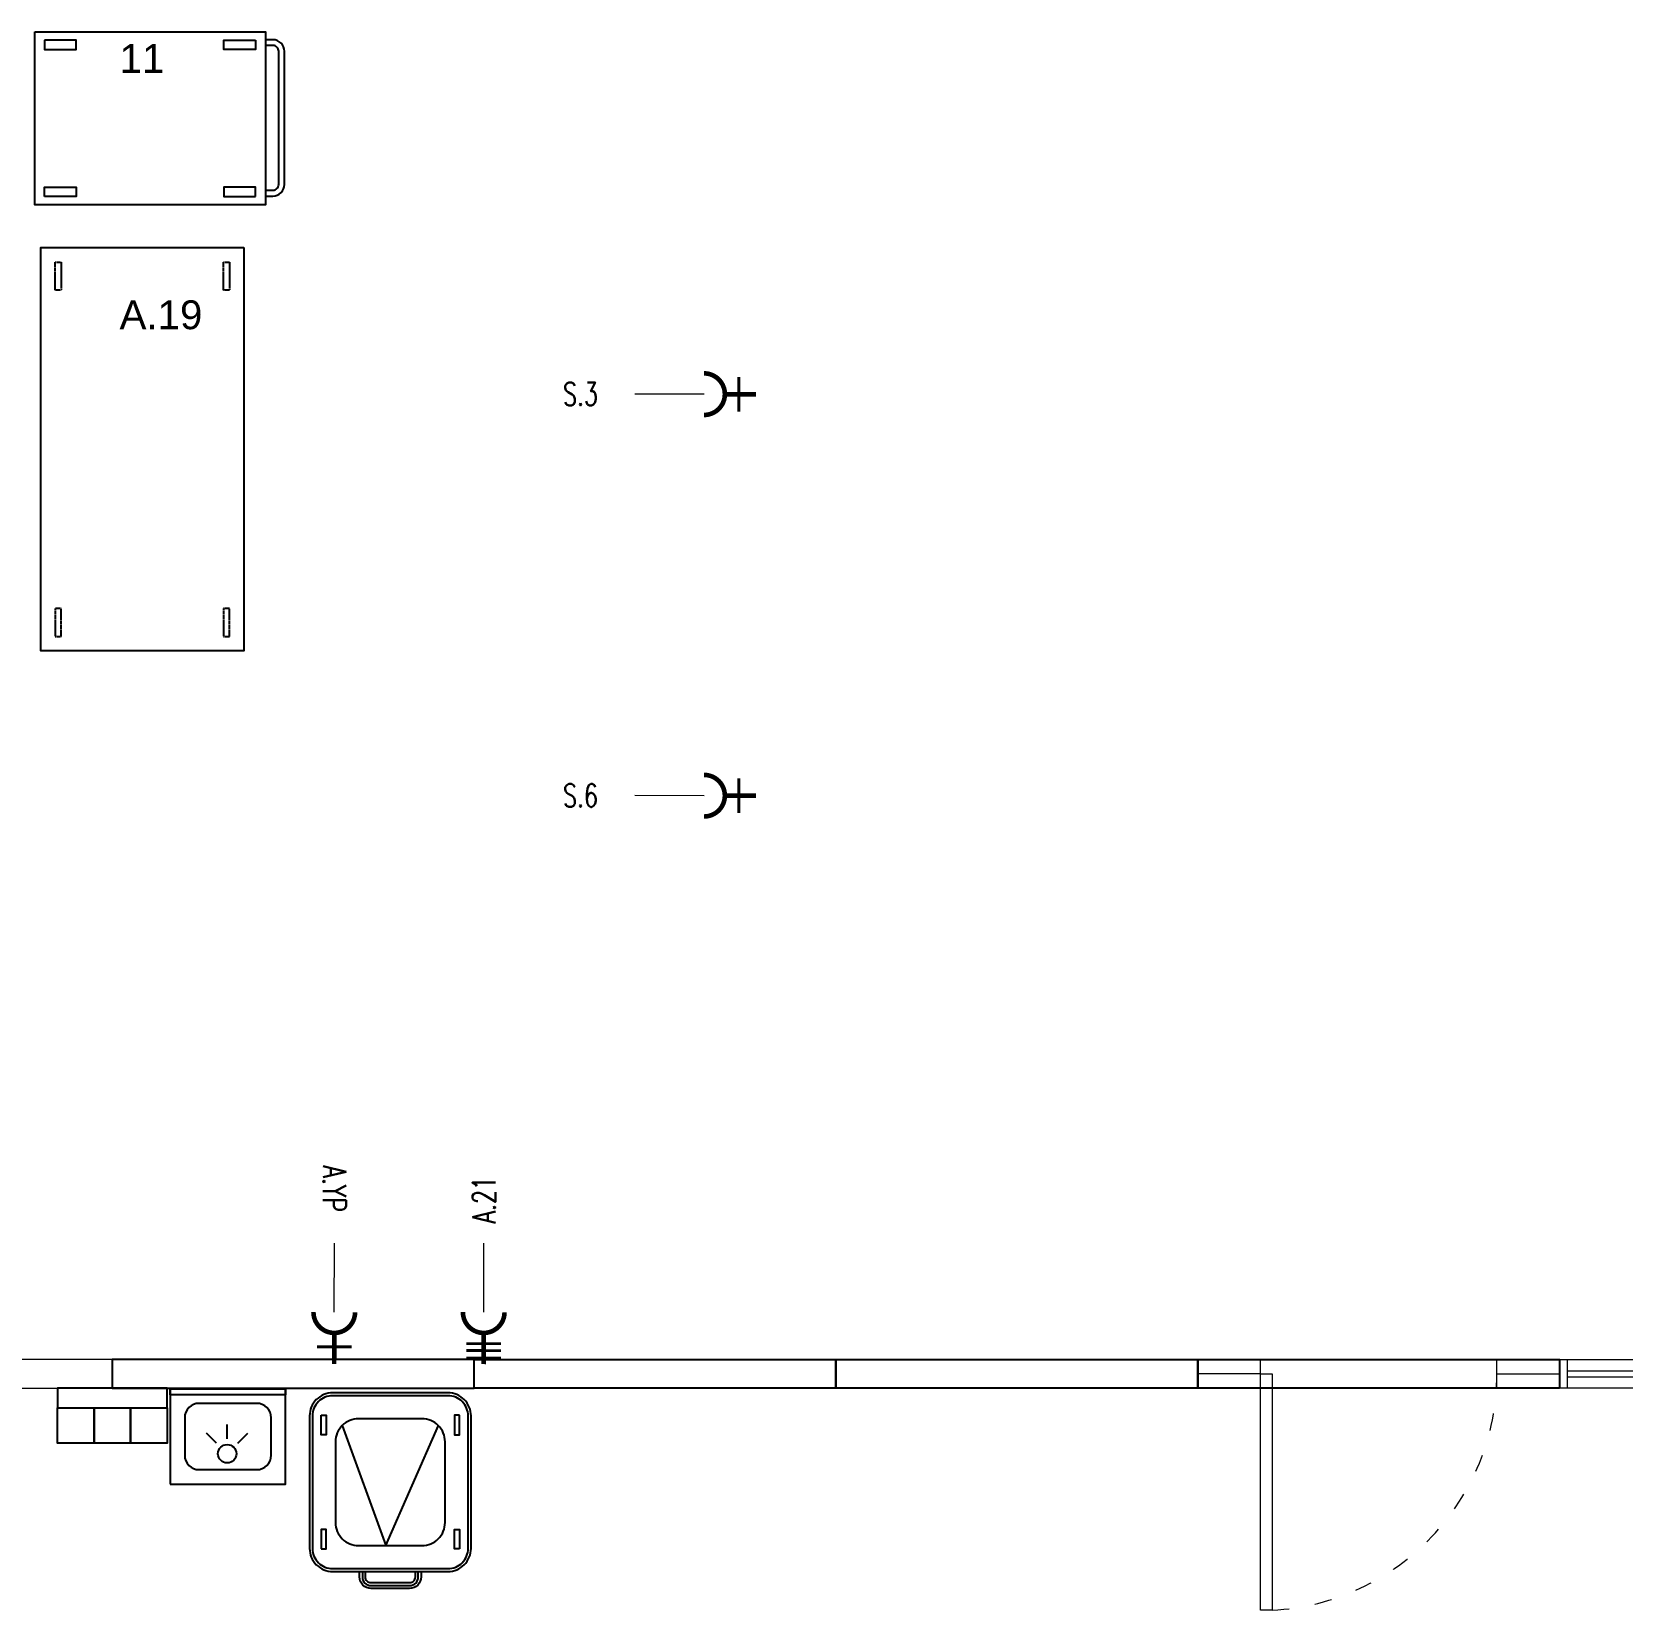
# Model space of a CAD drawing. Header units: millimetres. Extents: x -3516 to 33273, y -7531 to 724.
# Drawn here: x 12046 to 12598, y -2674 to -2126 of the extents above; entities that cross this region are included whole.
import ezdxf
from ezdxf.enums import TextEntityAlignment as Align

# ---------------------------------------------------------------- set-up
doc = ezdxf.new("R2010")
doc.units = ezdxf.units.MM
doc.linetypes.add('ACAD_ISO03W100', pattern=[30, 12, -18])
doc.linetypes.add('HIDDEN', pattern=[0.375, 0.25, -0.125])
for name, color, linetype, lineweight in [('100x120 PEN', 155, 'Continuous', 15), ('40x60 VAS', 155, 'Continuous', 15), ('DIS-100', 9, 'Continuous', 30), ('GRC- Yazı 1', 3, 'Continuous', 20), ('GRC-Ekipman', 4, 'Continuous', 25), ('KAPI', 37, 'Continuous', 15)]:
    doc.layers.add(name, color=color, linetype=linetype, lineweight=lineweight)
doc.layers.add('S2000-002 Çizgi', color=7, linetype='Continuous')
doc.layers.add('TES_ELK', color=230, linetype='Continuous')
doc.styles.add('ekp-yazı', font='arial.ttf', dxfattribs={"height": 10})
doc.styles.add('TESNO', font='romans.shx', dxfattribs={"width": 0.8})

# ---------------------------------------------------------------- blocks, each defined once
blk = doc.blocks.new('A$Ccb6340a7')
at = {"layer": 'DIS-100', "lineweight": -2}
blk.add_lwpolyline([(10, 125.5), (10, 0), (0, 0), (0, 125.5)], close=True, dxfattribs=at)
blk = doc.blocks.new('A$Cdef76808')
at = {"layer": '100x120 PEN', "linetype": 'Continuous'}
for p, q in [((62.75, 6), (62.75, 29.14)), ((2.75, 10), (2.75, 0)), ((122.75, 6), (2.75, 6)), ((122.75, 10), (122.75, 0)), ((122.75, 4), (2.75, 4))]:
    blk.add_line(p, q, dxfattribs=at)
blk.add_lwpolyline([(125.5, 0), (0, 0), (0, 10), (125.5, 10)], close=True, dxfattribs=at)
blk = doc.blocks.new('ASDQ1234142')
at = {"layer": 'KAPI'}
for p, q in [((177899.03, 120461.11), (177899.03, 120451.11)), ((177981.03, 120461.11), (177981.03, 120451.11)), ((177899.03, 120456.11), (177877.28, 120456.11)), ((177981.03, 120456.11), (178002.78, 120456.11))]:
    blk.add_line(p, q, dxfattribs=at)
at = {"layer": 'KAPI', "linetype": 'Continuous', "ltscale": 0.5}
blk.add_lwpolyline([(177981.03, 120456.11), (177977.03, 120456.11), (177977.03, 120538.11), (177981.03, 120538.11), (177981.03, 120456.11)], dxfattribs=at)
at = {"layer": 'KAPI'}
blk.add_lwpolyline([(177877.28, 120451.11), (178002.78, 120451.11), (178002.78, 120461.11), (177877.28, 120461.11)], close=True, dxfattribs=at)
at = {"layer": 'KAPI', "linetype": 'ACAD_ISO03W100', "ltscale": 0.5}
blk.add_arc((177981.22, 120456.03), 82.18, 92.9167, 179.9475, dxfattribs=at)
blk = doc.blocks.new('A$C3c9ccc98')
at = {"layer": '40x60 VAS', "linetype": 'Continuous'}
for p, q in [((42.75, 19.14), (42.75, 29.14)), ((82.75, 19.14), (82.75, 29.14)), ((82.75, 25.14), (42.75, 25.14)), ((82.75, 23.14), (42.75, 23.14)), ((62.75, 23.14), (62.75, 0))]:
    blk.add_line(p, q, dxfattribs=at)
blk.add_lwpolyline([(125.5, 29.14), (0, 29.14), (0, 19.14), (125.5, 19.14)], close=True, dxfattribs=at)
blk = doc.blocks.new('HarekeliT.140-70')
blk.add_lwpolyline([(-139.95, 0), (0, 0), (0, -70.39), (-139.95, -70.39)], close=True)
at = {"color": 253, "linetype": 'HIDDEN'}
for points in [[(-134.95, -5), (-125.23, -5), (-125.23, -7.01), (-134.95, -7.01)], [(-5, -5), (-14.72, -5), (-14.72, -7.01), (-5, -7.01)], [(-134.95, -63.38), (-125.23, -63.38), (-125.23, -65.39), (-134.95, -65.39)], [(-5, -63.38), (-14.72, -63.38), (-14.72, -65.39), (-5, -65.39)]]:
    blk.add_lwpolyline(points, close=True, dxfattribs=at)
blk = doc.blocks.new('ARB. Kazan Taşıma 80-60')
blk.add_lwpolyline([(0, 0), (0, -80), (60, -80), (60, 0)], close=True)
at = {"color": 251}
for points in [[(2.89, -3.38), (6.08, -3.38), (6.08, -14.4), (2.89, -14.4)], [(57.11, -3.38), (53.92, -3.38), (53.92, -14.4), (57.11, -14.4)], [(2.89, -76.62), (6.08, -76.62), (6.08, -65.6), (2.89, -65.6)], [(57.11, -76.62), (53.92, -76.62), (53.92, -65.6), (57.11, -65.6)]]:
    blk.add_lwpolyline(points, close=True, dxfattribs=at)
for points in [[(56.97, -80.16), (56.97, -82.6, -0.414214), (52.97, -86.6), (6.75, -86.6, -0.414214), (2.75, -82.6), (2.75, -80)], [(54.97, -80.16), (54.97, -82.6, -0.414214), (52.97, -84.6), (6.75, -84.6, -0.414214), (4.75, -82.6), (4.75, -80)]]:
    blk.add_lwpolyline(points, format="xyb", dxfattribs=at)
blk = doc.blocks.new('Rubbermaid.240lt')
at = {"color": 251}
for p, q in [((11.34, 56.53), (26.5, 14.87)), ((26.5, 14.87), (44.66, 56.53))]:
    blk.add_line(p, q, dxfattribs=at)
for points in [[(0, 59.87), (0, 13.87, 0.414214), (8, 5.87), (48, 5.87, 0.414214), (56, 13.87), (56, 59.87, 0.414214), (48, 67.87), (8, 67.87, 0.414214)], [(1, 59.87), (1, 13.87, 0.414214), (8, 6.87), (48, 6.87, 0.414214), (55, 13.87), (55, 59.87, 0.414214), (48, 66.87), (8, 66.87, 0.414214)]]:
    blk.add_lwpolyline(points, format="xyb", close=True)
for points in [[(3.99, 60.06), (5.77, 60.06), (5.77, 53.32), (3.99, 53.32)], [(52.01, 60.06), (50.23, 60.06), (50.23, 53.32), (52.01, 53.32)], [(3.99, 13.69), (5.77, 13.69), (5.77, 20.43), (3.99, 20.43)], [(52.01, 13.69), (50.23, 13.69), (50.23, 20.43), (52.01, 20.43)]]:
    blk.add_lwpolyline(points, close=True, dxfattribs=at)
for points in [[(9, 50.87), (9, 22.87, 0.414214), (17, 14.87), (39, 14.87, 0.414214), (47, 22.87), (47, 50.87, 0.414214), (39, 58.87), (17, 58.87, 0.414214)], [(19.3, 5.87), (19.3, 4, 0.414214), (21.3, 2), (34.7, 2, 0.414214), (36.7, 4), (36.7, 5.87), (38.7, 5.87), (38.7, 4, -0.414214), (34.7, 0), (21.3, 0, -0.414214), (17.3, 4), (17.3, 5.87)]]:
    blk.add_lwpolyline(points, format="xyb", close=True, dxfattribs=at)
blk.add_lwpolyline([(18.3, 5.87), (18.3, 4, 0.414214), (21.3, 1), (34.7, 1, 0.414214), (37.7, 4), (37.7, 5.87)], format="xyb", dxfattribs=at)
blk = doc.blocks.new('A$C353D2250')
at = {"layer": 'S2000-002 Çizgi'}
for p, q in [((16.08, 14.18), (12.54, 17.71)), ((19.74, 15.7), (19.74, 20.7)), ((23.41, 14.18), (26.95, 17.71))]:
    blk.add_line(p, q, dxfattribs=at)
for points in [[(0, 33), (40, 33), (40, 31), (0, 31)], [(0, 0), (40, 0), (40, 33), (0, 33)]]:
    blk.add_lwpolyline(points, close=True, dxfattribs=at)
blk.add_lwpolyline([(10, 5), (30, 5, 0.414214), (35, 10), (35, 23, 0.414214), (30, 28), (10, 28, 0.414214), (5, 23), (5, 10, 0.414214)], format="xyb", close=True, dxfattribs=at)
blk.add_circle((19.74, 10.51), 3.19, dxfattribs=at)
blk = doc.blocks.new('GALOŞ-BONE')
at = {"ltscale": 44}
for points in [[(0, 12.21), (38.02, 12.21), (38.02, 19.01), (0, 19.01)], [(0, 12.21), (12.67, 12.21), (12.67, 0), (0, 0)], [(12.67, 12.21), (25.35, 12.21), (25.35, 0), (12.67, 0)], [(25.35, 12.21), (38.02, 12.21), (38.02, 0), (25.35, 0)]]:
    blk.add_lwpolyline(points, close=True, dxfattribs=at)
blk = doc.blocks.new('v-em')
at = {"layer": 'TES_ELK', "linetype": 'Continuous'}
for points, const_width in [([(0, -8.83), (0, 2)], 1.6), ([(-6, -4), (6, -4)], 1)]:
    blk.add_lwpolyline(points, dxfattribs=dict(at, const_width=const_width))
at = {"layer": 'TES_ELK', "linetype": 'Continuous', "const_width": 1.6}
blk.add_lwpolyline([(-7.22, -16.05), (-7.22, -16.05, -1), (7.22, -16.05)], format="xyb", dxfattribs=at)
blk = doc.blocks.new('T-RBS100')
at = {"layer": 'TES_ELK', "linetype": 'Continuous', "lineweight": 15}
blk.add_lwpolyline([(45, -16), (45, -40)], dxfattribs=at)
at = {"linetype": 'Continuous'}
blk.add_blockref('v-em', (45, 0), dxfattribs=at)
at = {"layer": 'TES_ELK', "linetype": 'Continuous', "style": 'TESNO', "width": 0.7}
blk.add_attdef('ENO', text='', height=8, rotation=90, dxfattribs=at).set_placement((45, -55, 1), align=Align.MIDDLE)

msp = doc.modelspace()

# ---------------------------------------------------------------- linework, layer by layer
at = {"layer": 'TES_ELK', "linetype": 'Continuous', "lineweight": 15, "elevation": 0}
msp.add_lwpolyline([(12202.537, -2570.325), (12202.582, -2546.325)], dxfattribs=at)
at = {"layer": 'TES_ELK', "linetype": 'Continuous', "const_width": 1.6, "elevation": 0}
msp.add_lwpolyline([(12195.317, -2570.261), (12195.317, -2570.261, 1), (12209.757, -2570.288)], format="xyb", dxfattribs=at)
at = {"layer": 'TES_ELK', "linetype": 'Continuous', "elevation": 0}
for points, const_width in [([(12202.523, -2577.495), (12202.502, -2588.325)], 1.6), ([(12196.514, -2581.202), (12208.514, -2581.224)], 1), ([(12196.514, -2583.61), (12208.514, -2583.633)], 1), ([(12196.514, -2586.204), (12208.514, -2586.226)], 1)]:
    msp.add_lwpolyline(points, dxfattribs=dict(at, const_width=const_width))

# ---------------------------------------------------------------- block references
msp.add_blockref('A$C3c9ccc98', (11948.213, -2615.82))
at = {"xscale": -1, "rotation": 90}
msp.add_blockref('A$Ccb6340a7', (12199.213, -2586.685), dxfattribs=at)
for name, p, rotation in [('A$Ccb6340a7', (12199.213, -2586.685), 270), ('A$Ccb6340a7', (12324.713, -2586.685), 270), ('A$Ccb6340a7', (12450.213, -2586.685), 270), ('ASDQ1234142', (190452.997, 117864.422), 180), ('A$Cdef76808', (12701.213, -2586.685), 180)]:
    msp.add_blockref(name, p, dxfattribs=dict(rotation=rotation))
at = {"layer": 'GRC-Ekipman', "linetype": 'Continuous', "xscale": -1, "rotation": 90}
msp.add_blockref('ARB. Kazan Taşıma 80-60', (12046.818, -2126.048), dxfattribs=at)
at = {"layer": 'GRC-Ekipman', "rotation": 270}
msp.add_blockref('HarekeliT.140-70', (12119.323, -2340.866), dxfattribs=at)
at = {"layer": 'GRC-Ekipman'}
for name, p in [('GALOŞ-BONE', (12054.704, -2615.698)), ('Rubbermaid.240lt', (12142.136, -2666.136, 0))]:
    msp.add_blockref(name, p, dxfattribs=at)
at = {"layer": 'S2000-002 Çizgi'}
msp.add_blockref('A$C353D2250', (12093.816, -2629.924), dxfattribs=at)
at = {"layer": 'TES_ELK', "linetype": 'Continuous'}
ref = msp.add_blockref('T-RBS100', (12294.915, -2296.804, 0), dxfattribs=dict(at, xscale=-1, rotation=269.8913049762151))
ref.add_attrib('ENO', 'S.3', dxfattribs={"linetype": 'Continuous', "height": 8, "rotation": 359.8913, "style": 'TESNO', "width": 0.7}).set_placement((12236.107, -2251.692, 1), align=Align.MIDDLE)
ref = msp.add_blockref('T-RBS100', (12294.915, -2436.117, 0), dxfattribs=dict(at, xscale=-1, rotation=269.8913049762151))
ref.add_attrib('ENO', 'S.6', dxfattribs={"linetype": 'Continuous', "height": 8, "rotation": 359.8913, "style": 'TESNO', "width": 0.7}).set_placement((12236.107, -2391.005, 1), align=Align.MIDDLE)
ref = msp.add_blockref('T-RBS100', (12105.675, -2586.239, 0), dxfattribs=dict(at, xscale=-1, rotation=179.8913049762151))
ref.add_attrib('ENO', 'A.YP', dxfattribs={"linetype": 'Continuous', "height": 8, "rotation": 269.8913, "style": 'TESNO', "width": 0.7}).set_placement((12150.787, -2527.431, 1), align=Align.MIDDLE)

# ---------------------------------------------------------------- texts
at = {"layer": 'GRC- Yazı 1', "color": 6, "style": 'ekp-yazı'}
for s, p in [('11', (12076.233, -2140.281)), ('A.19', (12076.233, -2229.224))]:
    msp.add_text(s, height=10, dxfattribs=at).set_placement(p)
at = {"layer": 'TES_ELK', "linetype": 'Continuous', "style": 'TESNO', "width": 0.7}
msp.add_attdef('A.21', text='ENO', height=8, rotation=89.8913, dxfattribs=at).set_placement((12202.611, -2531.325, 1), align=Align.MIDDLE)

doc.saveas('drawing.dxf')
